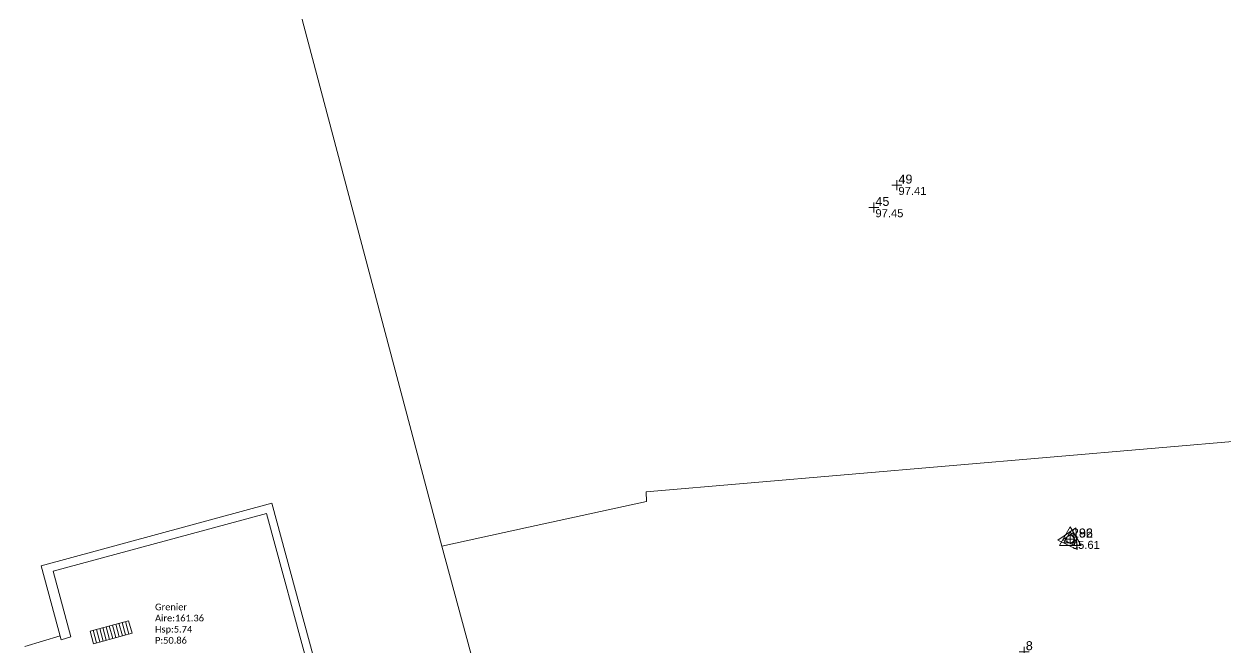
# Model space of a CAD drawing. Header units: metres. Extents: x 113120 to 240396, y 120329 to 242116.
# Drawn here: x 120200.3 to 120272.4, y 121073.5 to 121110.9 of the extents above; entities that cross this region are included whole.
import ezdxf
from ezdxf.enums import TextEntityAlignment as Align

# ---------------------------------------------------------------- set-up
doc = ezdxf.new("R2010")
doc.units = ezdxf.units.M
doc.header["$LTSCALE"] = 3
doc.header["$PDMODE"] = 2
doc.header["$PDSIZE"] = 0.3
doc.layers.get('0').update_dxf_attribs({"lineweight": 0})
for name, color, linetype, lineweight in [('Batiment', 4, 'Continuous', 0), ('Bpn_CaPa', 78, 'Continuous', 0), ('Légende', 255, 'Continuous', 0), ('station', 30, 'Continuous', 0), ('TopoAlt', 30, 'Continuous', 0), ('TOPOJIS', 5, 'Continuous', 0), ('TopoMat', 5, 'Continuous', 0)]:
    doc.layers.add(name, color=color, linetype=linetype, lineweight=lineweight)
doc.styles.add('Legend', font='')
doc.styles.get("Standard").update_dxf_attribs({"font": 'arial.ttf'})
doc.styles.get('Legend').set_extended_font_data('Calibri')

# ---------------------------------------------------------------- blocks, each defined once
blk = doc.blocks.new('TCPOINT')
at = {"color": 0}
blk.add_point((0, 0), dxfattribs=at)
at = {"layer": 'TopoAlt'}
blk.add_attdef('ALT', text='', height=0.3, dxfattribs=at).set_placement((0.1, -0.1), align=Align.TOP_LEFT)
at = {"layer": 'TopoMat'}
blk.add_attdef('MAT', (0.1, 0.1), '', height=0.3, dxfattribs=at)
blk = doc.blocks.new('t001')
at = {"color": 0}
blk.add_line((0, 0), (0, 0), dxfattribs=at)
for points in [[(0.65, -0.375), (0, 0.75), (-0.649, -0.375)], [(0.39, -0.225), (0, 0.45), (-0.39, -0.225)]]:
    blk.add_lwpolyline(points, close=True, dxfattribs=at)
blk.add_circle((0, 0), 0.225, dxfattribs=at)

msp = doc.modelspace()

# ---------------------------------------------------------------- linework, layer by layer
at = {"layer": 'Batiment'}
for p, q in [((120201.378, 121078.424), (120215.209, 121082.171)), ((120215.209, 121082.171), (120218.655, 121069.449)), ((120202.088, 121078.098), (120214.896, 121081.568)), ((120214.896, 121081.568), (120218.075, 121069.831)), ((120201.378, 121078.424), (120202.581, 121073.983)), ((120202.088, 121078.098), (120203.155, 121074.156)), ((120206.621, 121075.13), (120204.305, 121074.503)), ((120204.498, 121074.555), (120204.702, 121073.802)), ((120204.691, 121074.607), (120204.895, 121073.854)), ((120204.884, 121074.66), (120205.088, 121073.907)), ((120205.077, 121074.712), (120205.281, 121073.959)), ((120205.27, 121074.764), (120205.474, 121074.011)), ((120205.463, 121074.817), (120205.667, 121074.063)), ((120205.656, 121074.869), (120205.86, 121074.116)), ((120205.849, 121074.921), (120206.053, 121074.168)), ((120206.042, 121074.973), (120206.246, 121074.22)), ((120206.235, 121075.026), (120206.439, 121074.273)), ((120206.428, 121075.078), (120206.632, 121074.325)), ((120206.621, 121075.13), (120206.825, 121074.377)), ((120200.402, 121073.587), (120202.515, 121074.224)), ((120202.581, 121073.983), (120203.155, 121074.156)), ((120204.305, 121074.503), (120204.509, 121073.75)), ((120204.509, 121073.75), (120206.825, 121074.377))]:
    msp.add_line(p, q, dxfattribs=at)
at = {"layer": 'Bpn_CaPa'}
for p, q in [((120200.347, 121174.231), (120225.406, 121079.59)), ((120225.406, 121079.59), (120200.347, 121174.231)), ((120296.287, 121087.888), (120237.664, 121082.859)), ((120237.664, 121082.859), (120296.287, 121087.888)), ((120237.664, 121082.859), (120237.695, 121082.277)), ((120237.695, 121082.277), (120237.664, 121082.859)), ((120237.695, 121082.277), (120230.617, 121080.747)), ((120230.617, 121080.747), (120237.695, 121082.277)), ((120230.617, 121080.747), (120225.406, 121079.59)), ((120225.406, 121079.59), (120227.365, 121072.366))]:
    msp.add_line(p, q, dxfattribs=at)

# ---------------------------------------------------------------- block references
at = {"layer": 'station', "rotation": 214.0243778545051}
msp.add_blockref('t001', (120263.102, 121080.018), dxfattribs=at)
at = {"layer": 'station'}
msp.add_blockref('t001', (120263.102, 121080.018), dxfattribs=at)
at = {"layer": 'TOPOJIS'}
ref = msp.add_blockref('TCPOINT', (120252.698, 121101.243, 97.412), dxfattribs=at)
ref.add_attrib('MAT', '49', (120252.798, 121101.343, 97.412), dxfattribs={"layer": 'TopoMat', "height": 0.54})
ref.add_attrib('ALT', '97.41', dxfattribs={"layer": 'TopoAlt', "height": 0.48}).set_placement((120252.798, 121101.143, 97.412), align=Align.TOP_LEFT)
ref = msp.add_blockref('TCPOINT', (120251.317, 121099.907, 97.453), dxfattribs=at)
ref.add_attrib('MAT', '45', (120251.417, 121100.007, 97.453), dxfattribs={"layer": 'TopoMat', "height": 0.54})
ref.add_attrib('ALT', '97.45', dxfattribs={"layer": 'TopoAlt', "height": 0.48}).set_placement((120251.417, 121099.807, 97.453), align=Align.TOP_LEFT)
ref = msp.add_blockref('TCPOINT', (120263.102, 121080.018, 95.614), dxfattribs=at)
ref.add_attrib('MAT', '296', (120263.202, 121080.118, 95.614), dxfattribs={"layer": 'TopoMat', "height": 0.54})
ref.add_attrib('ALT', '95.61', dxfattribs={"layer": 'TopoAlt', "height": 0.48}).set_placement((120263.202, 121079.918, 95.614), align=Align.TOP_LEFT)
ref = msp.add_blockref('TCPOINT', (120263.102, 121080.018, 95.614), dxfattribs=at)
ref.add_attrib('MAT', '282', (120263.202, 121080.118, 95.614), dxfattribs={"layer": 'TopoMat', "height": 0.54})
ref.add_attrib('ALT', '95.61', dxfattribs={"layer": 'TopoAlt', "height": 0.48}).set_placement((120263.202, 121079.918, 95.614), align=Align.TOP_LEFT)
ref = msp.add_blockref('TCPOINT', (120260.337, 121073.26, 97.288), dxfattribs=at)
ref.add_attrib('MAT', '8', (120260.437, 121073.36, 97.288), dxfattribs={"layer": 'TopoMat', "height": 0.54})
ref.add_attrib('ALT', '97.29', dxfattribs={"layer": 'TopoAlt', "height": 0.48}).set_placement((120260.437, 121073.16, 97.288), align=Align.TOP_LEFT)

# ---------------------------------------------------------------- texts
at = {"layer": 'Légende', "insert": (120208.205, 121073.748), "char_height": 0.4, "width": 2.60492, "attachment_point": 7, "style": 'Legend'}
msp.add_mtext('Grenier\\PAire:161.36\\PHsp:5.74\\PP:50.86', dxfattribs=at)

doc.saveas('drawing.dxf')
